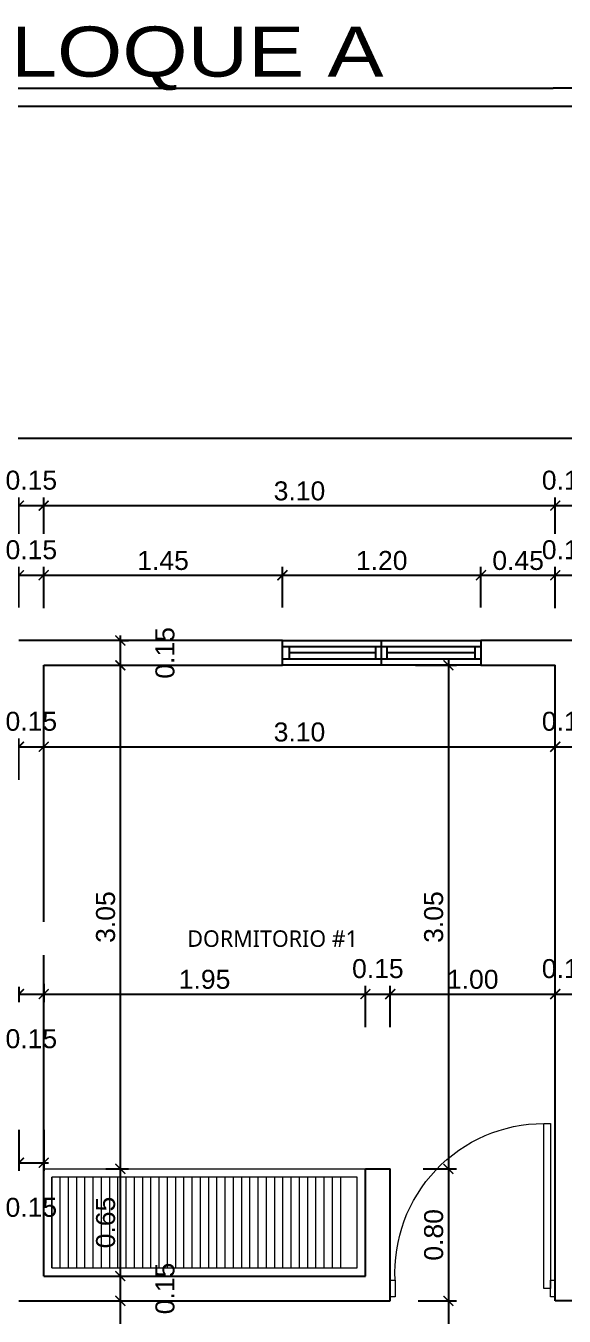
# Model space of a CAD drawing. Header units: feet. Extents: x -417 to 46, y -646 to -218.
# Drawn here: x -67.85 to -64.58, y -303.15 to -295.33 of the extents above; entities that cross this region are included whole.
import ezdxf

# ---------------------------------------------------------------- set-up
doc = ezdxf.new("R2010")
doc.units = ezdxf.units.FT
doc.header["$MEASUREMENT"] = 0
for name, color, linetype, lineweight in [('A-WALL', 4, 'Continuous', 25), ('closet', 8, 'Continuous', 5), ('DIM-COTAS', 1, 'Continuous', 5), ('puertas', 8, 'Continuous', 9), ('TXT', 2, 'Continuous', 9)]:
    doc.layers.add(name, color=color, linetype=linetype, lineweight=lineweight)
for name, color, linetype in [('DIM', 10, 'Continuous'), ('PERT-VENT', 2, 'Continuous'), ('textos', 7, 'Continuous'), ('TEXXT', 8, 'Continuous')]:
    doc.layers.add(name, color=color, linetype=linetype)
doc.styles.add('ads', font='trebuc.ttf', dxfattribs={"height": 0.14})
doc.styles.add('DAMIAN', font='arial.ttf', dxfattribs={"height": 0.12})
doc.styles.get("Standard").update_dxf_attribs({"font": 'arial.ttf', "height": 0.115})
doc.dimstyles.new('KEILY', dxfattribs={"dimtxt": 0.115, "dimasz": 0.06, "dimexe": 0.05, "dimexo": 0.2, "dimgap": 0.03, "dimtad": 1, "dimzin": 1, "dimdsep": 46, "dimtxsty": 'Standard', "dimblk": 'ARCHTICK', "dimcen": 2.5, "dimdle": 0.03, "dimclrd": 256, "dimclre": 256, "dimclrt": 7, "dimadec": 0, "dimazin": 0, "dimtfac": 1, "dimtmove": 2, "dimatfit": 3, "dimfxl": 0.2, "dimfxlon": 1, "dimtolj": 1, "dimtzin": 1, "dimarcsym": 0})

# ---------------------------------------------------------------- blocks, each defined once
blk = doc.blocks.new('A$C4D292AF4')
at = {"layer": 'puertas'}
for points in [[(0.03, 0.05), (0.07, 0.05), (0.07, 1.05), (0.03, 1.05)], [(0, 0), (0.03, 0), (0.03, 0.1), (0, 0.1)], [(0.97, 0), (1, 0), (1, 0.1), (0.97, 0.1)]]:
    blk.add_lwpolyline(points, close=True, dxfattribs=at)
blk.add_arc((0.0677, 0.1465), 0.9035, 357.04812, 89.85557, dxfattribs=at)
blk = doc.blocks.new('A$C59FC24C1')
at = {"layer": 'PERT-VENT', "extrusion": (-2.36783e-12, 8.94772e-16, -1)}
for p, q in [((0, 0), (0, 1.2)), ((0.0375, 1.2), (0.0375, 0)), ((0.1125, 1.2), (0.1125, 0)), ((0.15, 1.2), (0.15, 0)), ((0.0375, 1.165), (0.1125, 1.165)), ((0.0375, 1.165), (0.1125, 1.165)), ((0.075, 1.165), (0.075, 0.635)), ((0.1125, 0.635), (0.0375, 0.635)), ((0.15, 0.6), (0, 0.6)), ((0.1125, 0.565), (0.0375, 0.565)), ((0.075, 0.565), (0.075, 0.0404)), ((0.0375, 0.0404), (0.1125, 0.0404))]:
    blk.add_line(p, q, dxfattribs=at)
blk = doc.blocks.new('_ArchTick')
at = {"layer": 'DIM-COTAS', "color": 0, "const_width": 0.15}
blk.add_lwpolyline([(-0.5, -0.5), (0.5, 0.5)], dxfattribs=at)
blk = doc.blocks.new('*D1075')
at = {"layer": 'Defpoints', "color": 0, "transparency": 16777216}
for p in [(-67.7383, -298.6612), (-67.8883, -299.057), (-67.7383, -299.257)]:
    blk.add_point(p, dxfattribs=at)
at = {"layer": 'DIM', "lineweight": -2, "transparency": 16777216}
for p, q in [((-67.9183, -298.6612), (-67.7083, -298.6612)), ((-67.8883, -298.857), (-67.8883, -298.6112)), ((-67.7383, -298.8612), (-67.7383, -298.6112))]:
    blk.add_line(p, q, dxfattribs=at)
at = {"layer": 'DIM', "lineweight": -2, "transparency": 16777216, "xscale": 0.06, "yscale": 0.06, "zscale": 0.06, "rotation": 180}
blk.add_blockref('_ArchTick', (-67.8883, -298.6612), dxfattribs=at)
at = {"layer": 'DIM', "lineweight": -2, "transparency": 16777216, "xscale": 0.06, "yscale": 0.06, "zscale": 0.06}
blk.add_blockref('_ArchTick', (-67.7383, -298.6612), dxfattribs=at)
at = {"layer": 'DIM', "color": 7, "transparency": 16777216, "insert": (-67.8133, -298.5075), "char_height": 0.115, "attachment_point": 5}
blk.add_mtext('\\A1;0.15', dxfattribs=at)
blk = doc.blocks.new('*D1076')
at = {"layer": 'Defpoints', "color": 0, "transparency": 16777216}
for p in [(-66.2915, -298.6612), (-66.2915, -299.057), (-67.7383, -299.257)]:
    blk.add_point(p, dxfattribs=at)
at = {"layer": 'DIM', "lineweight": -2, "transparency": 16777216}
for p, q in [((-67.7683, -298.6612), (-66.2615, -298.6612)), ((-67.7383, -298.8612), (-67.7383, -298.6112)), ((-66.2915, -298.857), (-66.2915, -298.6112))]:
    blk.add_line(p, q, dxfattribs=at)
at = {"layer": 'DIM', "lineweight": -2, "transparency": 16777216, "xscale": 0.06, "yscale": 0.06, "zscale": 0.06, "rotation": 180}
blk.add_blockref('_ArchTick', (-67.7383, -298.6612), dxfattribs=at)
at = {"layer": 'DIM', "lineweight": -2, "transparency": 16777216, "xscale": 0.06, "yscale": 0.06, "zscale": 0.06}
blk.add_blockref('_ArchTick', (-66.2915, -298.6612), dxfattribs=at)
at = {"layer": 'DIM', "color": 7, "transparency": 16777216, "insert": (-67.0149, -298.5725), "char_height": 0.115, "attachment_point": 5}
blk.add_mtext('\\A1;1.45', dxfattribs=at)
blk = doc.blocks.new('*D973')
at = {"layer": 'Defpoints', "color": 0, "transparency": 16777216}
for p in [(-65.0883, -298.6612), (-66.2915, -299.057), (-65.0883, -299.057)]:
    blk.add_point(p, dxfattribs=at)
at = {"layer": 'DIM', "lineweight": -2, "transparency": 16777216}
for p, q in [((-66.3215, -298.6612), (-65.0583, -298.6612)), ((-66.2915, -298.857), (-66.2915, -298.6112)), ((-65.0883, -298.857), (-65.0883, -298.6112))]:
    blk.add_line(p, q, dxfattribs=at)
at = {"layer": 'DIM', "lineweight": -2, "transparency": 16777216, "xscale": 0.06, "yscale": 0.06, "zscale": 0.06, "rotation": 180}
blk.add_blockref('_ArchTick', (-66.2915, -298.6612), dxfattribs=at)
at = {"layer": 'DIM', "lineweight": -2, "transparency": 16777216, "xscale": 0.06, "yscale": 0.06, "zscale": 0.06}
blk.add_blockref('_ArchTick', (-65.0883, -298.6612), dxfattribs=at)
at = {"layer": 'DIM', "color": 7, "transparency": 16777216, "insert": (-65.6899, -298.5725), "char_height": 0.115, "attachment_point": 5}
blk.add_mtext('\\A1;1.20', dxfattribs=at)
blk = doc.blocks.new('*D974')
at = {"layer": 'Defpoints', "color": 0, "transparency": 16777216}
for p in [(-64.6383, -298.6612), (-65.0883, -299.057), (-64.6383, -299.257)]:
    blk.add_point(p, dxfattribs=at)
at = {"layer": 'DIM', "lineweight": -2, "transparency": 16777216}
for p, q in [((-65.1183, -298.6612), (-64.6083, -298.6612)), ((-65.0883, -298.857), (-65.0883, -298.6112)), ((-64.6383, -298.8612), (-64.6383, -298.6112))]:
    blk.add_line(p, q, dxfattribs=at)
at = {"layer": 'DIM', "lineweight": -2, "transparency": 16777216, "xscale": 0.06, "yscale": 0.06, "zscale": 0.06, "rotation": 180}
blk.add_blockref('_ArchTick', (-65.0883, -298.6612), dxfattribs=at)
at = {"layer": 'DIM', "lineweight": -2, "transparency": 16777216, "xscale": 0.06, "yscale": 0.06, "zscale": 0.06}
blk.add_blockref('_ArchTick', (-64.6383, -298.6612), dxfattribs=at)
at = {"layer": 'DIM', "color": 7, "transparency": 16777216, "insert": (-64.8633, -298.5725), "char_height": 0.115, "attachment_point": 5}
blk.add_mtext('\\A1;0.45', dxfattribs=at)
blk = doc.blocks.new('*D975')
at = {"layer": 'Defpoints', "color": 0, "transparency": 16777216}
for p in [(-64.4883, -298.6612), (-64.6383, -299.257), (-64.4883, -299.257)]:
    blk.add_point(p, dxfattribs=at)
at = {"layer": 'DIM', "lineweight": -2, "transparency": 16777216}
for p, q in [((-64.6683, -298.6612), (-64.4583, -298.6612)), ((-64.6383, -298.8612), (-64.6383, -298.6112)), ((-64.4883, -298.8612), (-64.4883, -298.6112))]:
    blk.add_line(p, q, dxfattribs=at)
at = {"layer": 'DIM', "lineweight": -2, "transparency": 16777216, "xscale": 0.06, "yscale": 0.06, "zscale": 0.06, "rotation": 180}
blk.add_blockref('_ArchTick', (-64.6383, -298.6612), dxfattribs=at)
at = {"layer": 'DIM', "lineweight": -2, "transparency": 16777216, "xscale": 0.06, "yscale": 0.06, "zscale": 0.06}
blk.add_blockref('_ArchTick', (-64.4883, -298.6612), dxfattribs=at)
at = {"layer": 'DIM', "color": 7, "transparency": 16777216, "insert": (-64.5633, -298.5075), "char_height": 0.115, "attachment_point": 5}
blk.add_mtext('\\A1;0.15', dxfattribs=at)
blk = doc.blocks.new('*D847')
at = {"layer": 'Defpoints', "color": 0, "transparency": 16777216}
for p in [(-67.7383, -298.2395), (-67.8883, -298.6112), (-67.7383, -298.6112)]:
    blk.add_point(p, dxfattribs=at)
at = {"layer": 'DIM', "lineweight": -2, "transparency": 16777216}
for p, q in [((-67.8883, -298.4112), (-67.8883, -298.1895)), ((-67.7383, -298.4112), (-67.7383, -298.1895)), ((-67.9183, -298.2395), (-67.7083, -298.2395))]:
    blk.add_line(p, q, dxfattribs=at)
at = {"layer": 'DIM', "lineweight": -2, "transparency": 16777216, "xscale": 0.06, "yscale": 0.06, "zscale": 0.06, "rotation": 180}
blk.add_blockref('_ArchTick', (-67.8883, -298.2395), dxfattribs=at)
at = {"layer": 'DIM', "lineweight": -2, "transparency": 16777216, "xscale": 0.06, "yscale": 0.06, "zscale": 0.06}
blk.add_blockref('_ArchTick', (-67.7383, -298.2395), dxfattribs=at)
at = {"layer": 'DIM', "color": 7, "transparency": 16777216, "insert": (-67.8133, -298.0858), "char_height": 0.115, "attachment_point": 5}
blk.add_mtext('\\A1;0.15', dxfattribs=at)
blk = doc.blocks.new('*D848')
at = {"layer": 'Defpoints', "color": 0, "transparency": 16777216}
for p in [(-64.6383, -298.2395), (-67.7383, -298.6112), (-64.6383, -298.6112)]:
    blk.add_point(p, dxfattribs=at)
at = {"layer": 'DIM', "lineweight": -2, "transparency": 16777216}
for p, q in [((-67.7383, -298.4112), (-67.7383, -298.1895)), ((-64.6383, -298.4112), (-64.6383, -298.1895)), ((-67.7683, -298.2395), (-64.6083, -298.2395))]:
    blk.add_line(p, q, dxfattribs=at)
at = {"layer": 'DIM', "lineweight": -2, "transparency": 16777216, "xscale": 0.06, "yscale": 0.06, "zscale": 0.06, "rotation": 180}
blk.add_blockref('_ArchTick', (-67.7383, -298.2395), dxfattribs=at)
at = {"layer": 'DIM', "lineweight": -2, "transparency": 16777216, "xscale": 0.06, "yscale": 0.06, "zscale": 0.06}
blk.add_blockref('_ArchTick', (-64.6383, -298.2395), dxfattribs=at)
at = {"layer": 'DIM', "color": 7, "transparency": 16777216, "insert": (-66.1883, -298.1508), "char_height": 0.115, "attachment_point": 5}
blk.add_mtext('\\A1;3.10', dxfattribs=at)
blk = doc.blocks.new('*D849')
at = {"layer": 'Defpoints', "color": 0, "transparency": 16777216}
for p in [(-64.4883, -298.2395), (-64.6383, -298.6112), (-64.4883, -298.6112)]:
    blk.add_point(p, dxfattribs=at)
at = {"layer": 'DIM', "lineweight": -2, "transparency": 16777216}
for p, q in [((-64.6383, -298.4112), (-64.6383, -298.1895)), ((-64.4883, -298.4112), (-64.4883, -298.1895)), ((-64.6683, -298.2395), (-64.4583, -298.2395))]:
    blk.add_line(p, q, dxfattribs=at)
at = {"layer": 'DIM', "lineweight": -2, "transparency": 16777216, "xscale": 0.06, "yscale": 0.06, "zscale": 0.06, "rotation": 180}
blk.add_blockref('_ArchTick', (-64.6383, -298.2395), dxfattribs=at)
at = {"layer": 'DIM', "lineweight": -2, "transparency": 16777216, "xscale": 0.06, "yscale": 0.06, "zscale": 0.06}
blk.add_blockref('_ArchTick', (-64.4883, -298.2395), dxfattribs=at)
at = {"layer": 'DIM', "color": 7, "transparency": 16777216, "insert": (-64.5633, -298.0858), "char_height": 0.115, "attachment_point": 5}
blk.add_mtext('\\A1;0.15', dxfattribs=at)
blk = doc.blocks.new('*D853')
at = {"layer": 'Defpoints', "color": 0, "transparency": 16777216}
for p in [(-60.6383, -297.8306), (-77.7383, -298.1895), (-60.6383, -298.1895)]:
    blk.add_point(p, dxfattribs=at)
at = {"layer": 'DIM', "lineweight": -2, "transparency": 16777216}
for p, q in [((-77.7383, -297.9895), (-77.7383, -297.7806)), ((-60.6383, -297.9895), (-60.6383, -297.7806)), ((-77.7683, -297.8306), (-60.6083, -297.8306))]:
    blk.add_line(p, q, dxfattribs=at)
at = {"layer": 'DIM', "lineweight": -2, "transparency": 16777216, "xscale": 0.06, "yscale": 0.06, "zscale": 0.06, "rotation": 180}
blk.add_blockref('_ArchTick', (-77.7383, -297.8306), dxfattribs=at)
at = {"layer": 'DIM', "lineweight": -2, "transparency": 16777216, "xscale": 0.06, "yscale": 0.06, "zscale": 0.06}
blk.add_blockref('_ArchTick', (-60.6383, -297.8306), dxfattribs=at)
at = {"layer": 'DIM', "color": 7, "transparency": 16777216, "insert": (-69.1883, -297.7419), "char_height": 0.115, "attachment_point": 5}
blk.add_mtext('\\A1;17.10', dxfattribs=at)
blk = doc.blocks.new('*D941')
at = {"layer": 'Defpoints', "color": 0, "transparency": 16777216}
for p in [(-67.7383, -299.7009), (-67.8883, -300.4308), (-67.7383, -300.4308)]:
    blk.add_point(p, dxfattribs=at)
at = {"layer": 'DIM', "lineweight": -2, "transparency": 16777216}
for p, q in [((-67.9183, -299.7009), (-67.7083, -299.7009)), ((-67.8883, -299.9009), (-67.8883, -299.6509)), ((-67.7383, -299.9009), (-67.7383, -299.6509))]:
    blk.add_line(p, q, dxfattribs=at)
at = {"layer": 'DIM', "lineweight": -2, "transparency": 16777216, "xscale": 0.06, "yscale": 0.06, "zscale": 0.06, "rotation": 180}
blk.add_blockref('_ArchTick', (-67.8883, -299.7009), dxfattribs=at)
at = {"layer": 'DIM', "lineweight": -2, "transparency": 16777216, "xscale": 0.06, "yscale": 0.06, "zscale": 0.06}
blk.add_blockref('_ArchTick', (-67.7383, -299.7009), dxfattribs=at)
at = {"layer": 'DIM', "color": 7, "transparency": 16777216, "insert": (-67.8133, -299.5472), "char_height": 0.115, "attachment_point": 5}
blk.add_mtext('\\A1;0.15', dxfattribs=at)
blk = doc.blocks.new('*D942')
at = {"layer": 'Defpoints', "color": 0, "transparency": 16777216}
for p in [(-64.6383, -299.7009), (-64.6383, -300.3749), (-67.7383, -300.4308)]:
    blk.add_point(p, dxfattribs=at)
at = {"layer": 'DIM', "lineweight": -2, "transparency": 16777216}
for p, q in [((-67.7683, -299.7009), (-64.6083, -299.7009)), ((-67.7383, -299.9009), (-67.7383, -299.6509)), ((-64.6383, -299.9009), (-64.6383, -299.6509))]:
    blk.add_line(p, q, dxfattribs=at)
at = {"layer": 'DIM', "lineweight": -2, "transparency": 16777216, "xscale": 0.06, "yscale": 0.06, "zscale": 0.06, "rotation": 180}
blk.add_blockref('_ArchTick', (-67.7383, -299.7009), dxfattribs=at)
at = {"layer": 'DIM', "lineweight": -2, "transparency": 16777216, "xscale": 0.06, "yscale": 0.06, "zscale": 0.06}
blk.add_blockref('_ArchTick', (-64.6383, -299.7009), dxfattribs=at)
at = {"layer": 'DIM', "color": 7, "transparency": 16777216, "insert": (-66.1883, -299.6121), "char_height": 0.115, "attachment_point": 5}
blk.add_mtext('\\A1;3.10', dxfattribs=at)
blk = doc.blocks.new('*D943')
at = {"layer": 'Defpoints', "color": 0, "transparency": 16777216}
for p in [(-64.4883, -299.7009), (-64.6383, -300.3749), (-64.4883, -300.3749)]:
    blk.add_point(p, dxfattribs=at)
at = {"layer": 'DIM', "lineweight": -2, "transparency": 16777216}
for p, q in [((-64.6683, -299.7009), (-64.4583, -299.7009)), ((-64.6383, -299.9009), (-64.6383, -299.6509)), ((-64.4883, -299.9009), (-64.4883, -299.6509))]:
    blk.add_line(p, q, dxfattribs=at)
at = {"layer": 'DIM', "lineweight": -2, "transparency": 16777216, "xscale": 0.06, "yscale": 0.06, "zscale": 0.06, "rotation": 180}
blk.add_blockref('_ArchTick', (-64.6383, -299.7009), dxfattribs=at)
at = {"layer": 'DIM', "lineweight": -2, "transparency": 16777216, "xscale": 0.06, "yscale": 0.06, "zscale": 0.06}
blk.add_blockref('_ArchTick', (-64.4883, -299.7009), dxfattribs=at)
at = {"layer": 'DIM', "color": 7, "transparency": 16777216, "insert": (-64.5633, -299.5472), "char_height": 0.115, "attachment_point": 5}
blk.add_mtext('\\A1;0.15', dxfattribs=at)
blk = doc.blocks.new('*D987')
at = {"layer": 'Defpoints', "color": 0, "transparency": 16777216}
for p in [(-67.8883, -300.957), (-67.7383, -300.9381), (-67.7383, -301.1999)]:
    blk.add_point(p, dxfattribs=at)
at = {"layer": 'DIM', "lineweight": -2, "transparency": 16777216}
for p, q in [((-67.8883, -301.157), (-67.8883, -301.2499)), ((-67.7383, -301.1381), (-67.7383, -301.2499)), ((-67.9183, -301.1999), (-67.7083, -301.1999))]:
    blk.add_line(p, q, dxfattribs=at)
at = {"layer": 'DIM', "lineweight": -2, "transparency": 16777216, "xscale": 0.06, "yscale": 0.06, "zscale": 0.06, "rotation": 180}
blk.add_blockref('_ArchTick', (-67.8883, -301.1999), dxfattribs=at)
at = {"layer": 'DIM', "lineweight": -2, "transparency": 16777216, "xscale": 0.06, "yscale": 0.06, "zscale": 0.06}
blk.add_blockref('_ArchTick', (-67.7383, -301.1999), dxfattribs=at)
at = {"layer": 'DIM', "color": 7, "transparency": 16777216, "insert": (-67.8133, -301.4711), "char_height": 0.115, "attachment_point": 5}
blk.add_mtext('\\A1;0.15', dxfattribs=at)
blk = doc.blocks.new('*D988')
at = {"layer": 'Defpoints', "color": 0, "transparency": 16777216}
for p in [(-67.7383, -300.9381), (-65.7883, -301.1999), (-65.7883, -302.2594)]:
    blk.add_point(p, dxfattribs=at)
at = {"layer": 'DIM', "lineweight": -2, "transparency": 16777216}
for p, q in [((-67.7383, -301.1381), (-67.7383, -301.2499)), ((-65.7883, -301.3999), (-65.7883, -301.1499)), ((-67.7683, -301.1999), (-65.7583, -301.1999))]:
    blk.add_line(p, q, dxfattribs=at)
at = {"layer": 'DIM', "lineweight": -2, "transparency": 16777216, "xscale": 0.06, "yscale": 0.06, "zscale": 0.06, "rotation": 180}
blk.add_blockref('_ArchTick', (-67.7383, -301.1999), dxfattribs=at)
at = {"layer": 'DIM', "lineweight": -2, "transparency": 16777216, "xscale": 0.06, "yscale": 0.06, "zscale": 0.06}
blk.add_blockref('_ArchTick', (-65.7883, -301.1999), dxfattribs=at)
at = {"layer": 'DIM', "color": 7, "transparency": 16777216, "insert": (-66.7633, -301.1112), "char_height": 0.115, "attachment_point": 5}
blk.add_mtext('\\A1;1.95', dxfattribs=at)
blk = doc.blocks.new('*D989')
at = {"layer": 'Defpoints', "color": 0, "transparency": 16777216}
for p in [(-65.6383, -301.1999), (-65.7883, -302.2594), (-65.6383, -302.2594)]:
    blk.add_point(p, dxfattribs=at)
at = {"layer": 'DIM', "lineweight": -2, "transparency": 16777216}
for p, q in [((-65.7883, -301.3999), (-65.7883, -301.1499)), ((-65.6383, -301.3999), (-65.6383, -301.1499)), ((-65.8183, -301.1999), (-65.6083, -301.1999))]:
    blk.add_line(p, q, dxfattribs=at)
at = {"layer": 'DIM', "lineweight": -2, "transparency": 16777216, "xscale": 0.06, "yscale": 0.06, "zscale": 0.06, "rotation": 180}
blk.add_blockref('_ArchTick', (-65.7883, -301.1999), dxfattribs=at)
at = {"layer": 'DIM', "lineweight": -2, "transparency": 16777216, "xscale": 0.06, "yscale": 0.06, "zscale": 0.06}
blk.add_blockref('_ArchTick', (-65.6383, -301.1999), dxfattribs=at)
at = {"layer": 'DIM', "color": 7, "transparency": 16777216, "insert": (-65.7133, -301.0462), "char_height": 0.115, "attachment_point": 5}
blk.add_mtext('\\A1;0.15', dxfattribs=at)
blk = doc.blocks.new('*D990')
at = {"layer": 'Defpoints', "color": 0, "transparency": 16777216}
for p in [(-64.6383, -301.1999), (-64.6383, -301.407), (-65.6383, -302.2594)]:
    blk.add_point(p, dxfattribs=at)
at = {"layer": 'DIM', "lineweight": -2, "transparency": 16777216}
for p, q in [((-65.6383, -301.3999), (-65.6383, -301.1499)), ((-64.6383, -301.207), (-64.6383, -301.1499)), ((-65.6683, -301.1999), (-64.6083, -301.1999))]:
    blk.add_line(p, q, dxfattribs=at)
at = {"layer": 'DIM', "lineweight": -2, "transparency": 16777216, "xscale": 0.06, "yscale": 0.06, "zscale": 0.06, "rotation": 180}
blk.add_blockref('_ArchTick', (-65.6383, -301.1999), dxfattribs=at)
at = {"layer": 'DIM', "lineweight": -2, "transparency": 16777216, "xscale": 0.06, "yscale": 0.06, "zscale": 0.06}
blk.add_blockref('_ArchTick', (-64.6383, -301.1999), dxfattribs=at)
at = {"layer": 'DIM', "color": 7, "transparency": 16777216, "insert": (-65.1383, -301.1112), "char_height": 0.115, "attachment_point": 5}
blk.add_mtext('\\A1;1.00', dxfattribs=at)
blk = doc.blocks.new('*D991')
at = {"layer": 'Defpoints', "color": 0, "transparency": 16777216}
for p in [(-64.4883, -301.1999), (-64.6383, -301.407), (-64.4883, -301.4899)]:
    blk.add_point(p, dxfattribs=at)
at = {"layer": 'DIM', "lineweight": -2, "transparency": 16777216}
for p, q in [((-64.6383, -301.207), (-64.6383, -301.1499)), ((-64.4883, -301.2899), (-64.4883, -301.1499)), ((-64.6683, -301.1999), (-64.4583, -301.1999))]:
    blk.add_line(p, q, dxfattribs=at)
at = {"layer": 'DIM', "lineweight": -2, "transparency": 16777216, "xscale": 0.06, "yscale": 0.06, "zscale": 0.06, "rotation": 180}
blk.add_blockref('_ArchTick', (-64.6383, -301.1999), dxfattribs=at)
at = {"layer": 'DIM', "lineweight": -2, "transparency": 16777216, "xscale": 0.06, "yscale": 0.06, "zscale": 0.06}
blk.add_blockref('_ArchTick', (-64.4883, -301.1999), dxfattribs=at)
at = {"layer": 'DIM', "color": 7, "transparency": 16777216, "insert": (-64.5633, -301.0462), "char_height": 0.115, "attachment_point": 5}
blk.add_mtext('\\A1;0.15', dxfattribs=at)
blk = doc.blocks.new('*D1005')
at = {"layer": 'Defpoints', "color": 0, "transparency": 16777216}
for p in [(-67.8883, -301.807), (-67.7383, -301.816), (-67.7383, -302.2221)]:
    blk.add_point(p, dxfattribs=at)
at = {"layer": 'DIM', "lineweight": -2, "transparency": 16777216}
for p, q in [((-67.8883, -302.0221), (-67.8883, -302.2721)), ((-67.7383, -302.0221), (-67.7383, -302.2721)), ((-67.9183, -302.2221), (-67.7083, -302.2221))]:
    blk.add_line(p, q, dxfattribs=at)
at = {"layer": 'DIM', "lineweight": -2, "transparency": 16777216, "xscale": 0.06, "yscale": 0.06, "zscale": 0.06, "rotation": 180}
blk.add_blockref('_ArchTick', (-67.8883, -302.2221), dxfattribs=at)
at = {"layer": 'DIM', "lineweight": -2, "transparency": 16777216, "xscale": 0.06, "yscale": 0.06, "zscale": 0.06}
blk.add_blockref('_ArchTick', (-67.7383, -302.2221), dxfattribs=at)
at = {"layer": 'DIM', "color": 7, "transparency": 16777216, "insert": (-67.8133, -302.4932), "char_height": 0.115, "attachment_point": 5}
blk.add_mtext('\\A1;0.15', dxfattribs=at)
blk = doc.blocks.new('*D894')
at = {"layer": 'Defpoints', "color": 0, "transparency": 16777216}
for p in [(-67.441, -299.057), (-67.441, -299.207), (-67.2741, -299.207)]:
    blk.add_point(p, dxfattribs=at)
at = {"layer": 'DIM', "lineweight": -2, "transparency": 16777216}
for p, q in [((-67.2741, -299.027), (-67.2741, -299.237)), ((-67.2741, -299.057), (-67.2241, -299.057)), ((-67.2741, -299.207), (-67.2241, -299.207))]:
    blk.add_line(p, q, dxfattribs=at)
at = {"layer": 'DIM', "lineweight": -2, "transparency": 16777216, "xscale": 0.06, "yscale": 0.06, "zscale": 0.06}
for p, rotation in [((-67.2741, -299.057), 90), ((-67.2741, -299.207), 270)]:
    blk.add_blockref('_ArchTick', p, dxfattribs=dict(at, rotation=rotation))
at = {"layer": 'DIM', "color": 7, "transparency": 16777216, "insert": (-67.003, -299.132), "char_height": 0.115, "attachment_point": 5, "rotation": 90}
blk.add_mtext('\\A1;0.15', dxfattribs=at)
blk = doc.blocks.new('*D895')
at = {"layer": 'Defpoints', "color": 0, "transparency": 16777216}
for p in [(-67.441, -299.207), (-67.5615, -302.2594), (-67.2741, -302.2594)]:
    blk.add_point(p, dxfattribs=at)
at = {"layer": 'DIM', "lineweight": -2, "transparency": 16777216}
for p, q in [((-67.2741, -299.177), (-67.2741, -302.2894)), ((-67.2741, -299.207), (-67.2241, -299.207)), ((-67.3615, -302.2594), (-67.2241, -302.2594))]:
    blk.add_line(p, q, dxfattribs=at)
at = {"layer": 'DIM', "lineweight": -2, "transparency": 16777216, "xscale": 0.06, "yscale": 0.06, "zscale": 0.06}
for p, rotation in [((-67.2741, -299.207), 90), ((-67.2741, -302.2594), 270)]:
    blk.add_blockref('_ArchTick', p, dxfattribs=dict(at, rotation=rotation))
at = {"layer": 'DIM', "color": 7, "transparency": 16777216, "insert": (-67.3629, -300.7332), "char_height": 0.115, "attachment_point": 5, "rotation": 90}
blk.add_mtext('\\A1;3.05', dxfattribs=at)
blk = doc.blocks.new('*D896')
at = {"layer": 'Defpoints', "color": 0, "transparency": 16777216}
for p in [(-67.5615, -302.2594), (-67.6883, -302.9094), (-67.2741, -302.9094)]:
    blk.add_point(p, dxfattribs=at)
at = {"layer": 'DIM', "lineweight": -2, "transparency": 16777216}
for p, q in [((-67.3615, -302.2594), (-67.2241, -302.2594)), ((-67.2741, -302.2294), (-67.2741, -302.9394)), ((-67.4741, -302.9094), (-67.2241, -302.9094))]:
    blk.add_line(p, q, dxfattribs=at)
at = {"layer": 'DIM', "lineweight": -2, "transparency": 16777216, "xscale": 0.06, "yscale": 0.06, "zscale": 0.06}
for p, rotation in [((-67.2741, -302.2594), 90), ((-67.2741, -302.9094), 270)]:
    blk.add_blockref('_ArchTick', p, dxfattribs=dict(at, rotation=rotation))
at = {"layer": 'DIM', "color": 7, "transparency": 16777216, "insert": (-67.3628, -302.5844), "char_height": 0.115, "attachment_point": 5, "rotation": 90}
blk.add_mtext('\\A1;0.65', dxfattribs=at)
blk = doc.blocks.new('*D897')
at = {"layer": 'Defpoints', "color": 0, "transparency": 16777216}
for p in [(-67.6883, -302.9094), (-67.6909, -303.0594), (-67.2741, -303.0594)]:
    blk.add_point(p, dxfattribs=at)
at = {"layer": 'DIM', "lineweight": -2, "transparency": 16777216}
for p, q in [((-67.4741, -302.9094), (-67.2241, -302.9094)), ((-67.2741, -302.8794), (-67.2741, -303.0894)), ((-67.4741, -303.0594), (-67.2241, -303.0594))]:
    blk.add_line(p, q, dxfattribs=at)
at = {"layer": 'DIM', "lineweight": -2, "transparency": 16777216, "xscale": 0.06, "yscale": 0.06, "zscale": 0.06}
for p, rotation in [((-67.2741, -302.9094), 90), ((-67.2741, -303.0594), 270)]:
    blk.add_blockref('_ArchTick', p, dxfattribs=dict(at, rotation=rotation))
at = {"layer": 'DIM', "color": 7, "transparency": 16777216, "insert": (-67.003, -302.9844), "char_height": 0.115, "attachment_point": 5, "rotation": 90}
blk.add_mtext('\\A1;0.15', dxfattribs=at)
blk = doc.blocks.new('*D898')
at = {"layer": 'Defpoints', "color": 0, "transparency": 16777216}
for p in [(-67.6909, -303.0594), (-67.6883, -304.557), (-67.2741, -304.557)]:
    blk.add_point(p, dxfattribs=at)
at = {"layer": 'DIM', "lineweight": -2, "transparency": 16777216}
for p, q in [((-67.4741, -303.0594), (-67.2241, -303.0594)), ((-67.2741, -303.0294), (-67.2741, -304.587)), ((-67.4741, -304.557), (-67.2241, -304.557))]:
    blk.add_line(p, q, dxfattribs=at)
at = {"layer": 'DIM', "lineweight": -2, "transparency": 16777216, "xscale": 0.06, "yscale": 0.06, "zscale": 0.06}
for p, rotation in [((-67.2741, -303.0594), 90), ((-67.2741, -304.557), 270)]:
    blk.add_blockref('_ArchTick', p, dxfattribs=dict(at, rotation=rotation))
at = {"layer": 'DIM', "color": 7, "transparency": 16777216, "insert": (-67.3628, -303.8082), "char_height": 0.115, "attachment_point": 5, "rotation": 90}
blk.add_mtext('\\A1;1.50', dxfattribs=at)
blk = doc.blocks.new('*D902')
at = {"layer": 'Defpoints', "color": 0, "transparency": 16777216}
for p in [(-65.6915, -299.207), (-65.6383, -302.2594), (-65.286, -302.2594)]:
    blk.add_point(p, dxfattribs=at)
at = {"layer": 'DIM', "lineweight": -2, "transparency": 16777216}
for p, q in [((-65.486, -299.207), (-65.236, -299.207)), ((-65.286, -299.177), (-65.286, -302.2894)), ((-65.4383, -302.2594), (-65.236, -302.2594))]:
    blk.add_line(p, q, dxfattribs=at)
at = {"layer": 'DIM', "lineweight": -2, "transparency": 16777216, "xscale": 0.06, "yscale": 0.06, "zscale": 0.06}
for p, rotation in [((-65.286, -299.207), 90), ((-65.286, -302.2594), 270)]:
    blk.add_blockref('_ArchTick', p, dxfattribs=dict(at, rotation=rotation))
at = {"layer": 'DIM', "color": 7, "transparency": 16777216, "insert": (-65.3748, -300.7332), "char_height": 0.115, "attachment_point": 5, "rotation": 90}
blk.add_mtext('\\A1;3.05', dxfattribs=at)
blk = doc.blocks.new('*D903')
at = {"layer": 'Defpoints', "color": 0, "transparency": 16777216}
for p in [(-65.6383, -302.2594), (-65.6684, -303.0594), (-65.286, -303.0594)]:
    blk.add_point(p, dxfattribs=at)
at = {"layer": 'DIM', "lineweight": -2, "transparency": 16777216}
for p, q in [((-65.4383, -302.2594), (-65.236, -302.2594)), ((-65.286, -302.2294), (-65.286, -303.0894)), ((-65.4684, -303.0594), (-65.236, -303.0594))]:
    blk.add_line(p, q, dxfattribs=at)
at = {"layer": 'DIM', "lineweight": -2, "transparency": 16777216, "xscale": 0.06, "yscale": 0.06, "zscale": 0.06}
for p, rotation in [((-65.286, -302.2594), 90), ((-65.286, -303.0594), 270)]:
    blk.add_blockref('_ArchTick', p, dxfattribs=dict(at, rotation=rotation))
at = {"layer": 'DIM', "color": 7, "transparency": 16777216, "insert": (-65.3747, -302.6594), "char_height": 0.115, "attachment_point": 5, "rotation": 90}
blk.add_mtext('\\A1;0.80', dxfattribs=at)
blk = doc.blocks.new('*D904')
at = {"layer": 'Defpoints', "color": 0, "transparency": 16777216}
for p in [(-65.6684, -303.0594), (-65.286, -309.207), (-64.9485, -309.207)]:
    blk.add_point(p, dxfattribs=at)
at = {"layer": 'DIM', "lineweight": -2, "transparency": 16777216}
for p, q in [((-65.4684, -303.0594), (-65.236, -303.0594)), ((-65.286, -303.0294), (-65.286, -309.237)), ((-65.1485, -309.207), (-65.336, -309.207))]:
    blk.add_line(p, q, dxfattribs=at)
at = {"layer": 'DIM', "lineweight": -2, "transparency": 16777216, "xscale": 0.06, "yscale": 0.06, "zscale": 0.06}
for p, rotation in [((-65.286, -303.0594), 90), ((-65.286, -309.207), 270)]:
    blk.add_blockref('_ArchTick', p, dxfattribs=dict(at, rotation=rotation))
at = {"layer": 'DIM', "color": 7, "transparency": 16777216, "insert": (-65.3747, -306.1332), "char_height": 0.115, "attachment_point": 5, "rotation": 90}
blk.add_mtext('\\A1;6.15', dxfattribs=at)

msp = doc.modelspace()

# ---------------------------------------------------------------- hatches: boundary and pattern name
at = {"layer": 'closet'}
h = msp.add_hatch(dxfattribs=at)
h.set_pattern_fill('ANSI31', color=256, scale=0.4, angle=45, style=0)
h.set_pattern_definition([(90, (-67.688263, -302.85936), (-0.05, 7e-18), [])])
h.paths.add_polyline_path([(-67.6883, -302.8594), (-65.8883, -302.8594), (-65.8883, -302.3094), (-67.6883, -302.3094)])

# ---------------------------------------------------------------- linework, layer by layer
at = {"layer": 'A-WALL'}
for p, q in [((-66.2915, -299.057), (-67.8883, -299.057)), ((-64.0883, -299.057), (-65.0883, -299.057)), ((-67.7383, -302.9094), (-67.7383, -299.207)), ((-67.7383, -299.207), (-66.2915, -299.207)), ((-65.0883, -299.207), (-64.6383, -299.207)), ((-64.6383, -303.0594), (-64.6383, -299.207)), ((-65.7883, -302.9094), (-65.7883, -302.2594)), ((-65.7883, -302.2594), (-65.6383, -302.2594)), ((-65.6383, -303.0594), (-65.6383, -302.2594)), ((-67.7383, -302.9094), (-65.7883, -302.9094)), ((-67.8883, -303.0594), (-65.6383, -303.0594)), ((-64.4883, -303.0594), (-64.6383, -303.0594))]:
    msp.add_line(p, q, dxfattribs=at)
at = {"layer": 'A-WALL', "extrusion": (-6.28888e-16, -1.94037e-15, -1)}
for p, q in [((-66.2915, -299.207), (-66.2915, -299.057)), ((-65.0883, -299.057), (-65.0883, -299.207))]:
    msp.add_line(p, q, dxfattribs=at)
at = {"layer": 'closet'}
msp.add_line((-67.7383, -302.2594), (-65.7883, -302.2594), dxfattribs=at)
msp.add_lwpolyline([(-67.6883, -302.8594), (-65.8383, -302.8594), (-65.8383, -302.3094), (-67.6883, -302.3094)], close=True, dxfattribs=at)
at = {"layer": 'TEXXT', "color": 4}
for p in [(-77.5955, -295.7082), (-63.1173, -295.7082)]:
    msp.add_line(p, (-64.6515, -295.7082), dxfattribs=at)
at = {"layer": 'TEXXT', "color": 3}
msp.add_line((-77.5955, -295.8172), (-64.5278, -295.8172), dxfattribs=at)

# ---------------------------------------------------------------- block references
at = {"rotation": 270}
msp.add_blockref('A$C59FC24C1', (-66.2915, -299.057), dxfattribs=at)
at = {"layer": 'puertas', "extrusion": (-6.28888e-16, -1.94037e-15, -1), "xscale": 1.000288939019299, "yscale": 1.000288939019299, "zscale": 1.000288939019299}
msp.add_blockref('A$C4D292AF4', (64.638, -303.0344), dxfattribs=at)

# ---------------------------------------------------------------- texts
at = {"layer": 'textos', "color": 7, "style": 'DAMIAN', "width": 1.2}
msp.add_text('PLANTA DIMENSIONADA 2DO. NIVEL, BLOQUE A', height=0.303465, dxfattribs=at).set_placement((-77.551, -295.6391))

# ---------------------------------------------------------------- dimensions: what is measured, and where the dimension line sits
at = {"layer": 'DIM'}
for base, p1, p2, picture, middle in [((-60.6383, -297.8306), (-77.7383, -298.1895), (-60.6383, -298.1895), '*D853', (-69.1883, -297.7419)), ((-67.7383, -298.2395), (-67.8883, -298.6112), (-67.7383, -298.6112), '*D847', (-67.8133, -298.0858)), ((-64.4883, -298.2395), (-64.6383, -298.6112), (-64.4883, -298.6112), '*D849', (-64.5633, -298.0858)), ((-64.6383, -298.2395), (-67.7383, -298.6112), (-64.6383, -298.6112), '*D848', (-66.1883, -298.1508)), ((-67.7383, -298.6612), (-67.8883, -299.057), (-67.7383, -299.257), '*D1075', (-67.8133, -298.5075)), ((-64.4883, -298.6612), (-64.6383, -299.257), (-64.4883, -299.257), '*D975', (-64.5633, -298.5075)), ((-66.2915, -298.6612), (-67.7383, -299.257), (-66.2915, -299.057), '*D1076', (-67.0149, -298.5725)), ((-65.0883, -298.6612), (-66.2915, -299.057), (-65.0883, -299.057), '*D973', (-65.6899, -298.5725)), ((-64.6383, -298.6612), (-65.0883, -299.057), (-64.6383, -299.257), '*D974', (-64.8633, -298.5725)), ((-67.7383, -299.7009), (-67.8883, -300.4308), (-67.7383, -300.4308), '*D941', (-67.8133, -299.5472)), ((-64.6383, -299.7009), (-67.7383, -300.4308), (-64.6383, -300.3749), '*D942', (-66.1883, -299.6121)), ((-64.4883, -299.7009), (-64.6383, -300.3749), (-64.4883, -300.3749), '*D943', (-64.5633, -299.5472)), ((-64.4883, -301.1999), (-64.6383, -301.407), (-64.4883, -301.4899), '*D991', (-64.5633, -301.0462)), ((-64.6383, -301.1999), (-65.6383, -302.2594), (-64.6383, -301.407), '*D990', (-65.1383, -301.1112)), ((-67.7383, -302.2221), (-67.8883, -301.807), (-67.7383, -301.816), '*D1005', (-67.8133, -302.4932))]:
    dim = msp.add_linear_dim(base=base, p1=p1, p2=p2, dimstyle='KEILY', dxfattribs=at)
    dim.commit()
    dim.dimension.update_dxf_attribs({"geometry": picture, "text_midpoint": middle})
for base, p1, p2, picture, middle in [((-67.2741, -299.207), (-67.441, -299.057), (-67.441, -299.207), '*D894', (-67.003, -299.132)), ((-67.2741, -302.9094), (-67.5615, -302.2594), (-67.6883, -302.9094), '*D896', (-67.3628, -302.5844)), ((-65.286, -303.0594), (-65.6383, -302.2594), (-65.6684, -303.0594), '*D903', (-65.3747, -302.6594)), ((-67.2741, -303.0594), (-67.6883, -302.9094), (-67.6909, -303.0594), '*D897', (-67.003, -302.9844)), ((-67.2741, -304.557), (-67.6909, -303.0594), (-67.6883, -304.557), '*D898', (-67.3628, -303.8082)), ((-65.286, -309.207), (-65.6684, -303.0594), (-64.9485, -309.207), '*D904', (-65.3747, -306.1332))]:
    dim = msp.add_linear_dim(base=base, p1=p1, p2=p2, angle=90, dimstyle='KEILY', dxfattribs=at)
    dim.commit()
    dim.dimension.update_dxf_attribs({"geometry": picture, "text_midpoint": middle})

# ---------------------------------------------------------------- next in the draw order: texts
at = {"layer": 'TXT', "insert": (-66.351, -300.8138), "char_height": 0.1, "width": 2.738, "attachment_point": 2, "style": 'ads', "bg_fill": 2}
msp.add_mtext('DORMITORIO #1', dxfattribs=at)

# ---------------------------------------------------------------- next in the draw order: dimensions: what is measured, and where the dimension line sits
at = {"layer": 'DIM'}
for base, p1, p2, picture, middle in [((-67.2741, -302.2594), (-67.441, -299.207), (-67.5615, -302.2594), '*D895', (-67.3629, -300.7332)), ((-65.286, -302.2594), (-65.6915, -299.207), (-65.6383, -302.2594), '*D902', (-65.3748, -300.7332))]:
    dim = msp.add_linear_dim(base=base, p1=p1, p2=p2, angle=90, dimstyle='KEILY', dxfattribs=at)
    dim.commit()
    dim.dimension.update_dxf_attribs({"geometry": picture, "text_midpoint": middle})
for base, p1, p2, picture, middle in [((-67.7383, -301.1999), (-67.8883, -300.957), (-67.7383, -300.9381), '*D987', (-67.8133, -301.4711)), ((-65.7883, -301.1999), (-67.7383, -300.9381), (-65.7883, -302.2594), '*D988', (-66.7633, -301.1112)), ((-65.6383, -301.1999), (-65.7883, -302.2594), (-65.6383, -302.2594), '*D989', (-65.7133, -301.0462))]:
    dim = msp.add_linear_dim(base=base, p1=p1, p2=p2, dimstyle='KEILY', dxfattribs=at)
    dim.commit()
    dim.dimension.update_dxf_attribs({"geometry": picture, "text_midpoint": middle})

doc.saveas('drawing.dxf')
